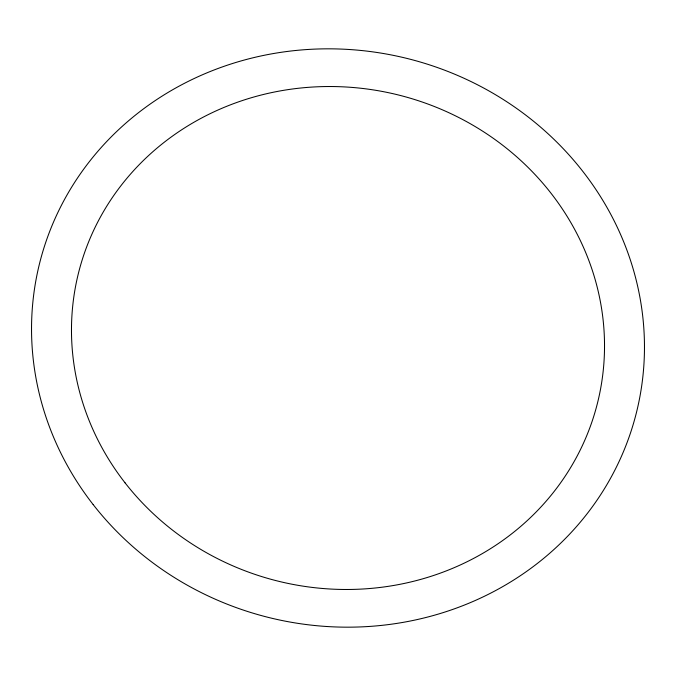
<?xml version="1.0" encoding="UTF-8"?>
<svg xmlns="http://www.w3.org/2000/svg" width="676" height="676" viewBox="0 0 676 676"><rect width="100%" height="100%" fill="white"/><g stroke="black" fill="none" stroke-linecap="round" stroke-linejoin="round"><path stroke-width="1.01" d="M93.161 504.575A307.614 287.951 14.2 0 0 620.053 459.418A307.614 287.951 14.2 0 0 300.786 50.007A307.614 287.951 14.2 0 0 93.161 504.575M125.077 482.858A267.51 250.407 14.2 0 0 583.287 443.591A267.51 250.407 14.2 0 0 305.636 87.55A267.51 250.407 14.2 0 0 125.077 482.858"/></g></svg>
